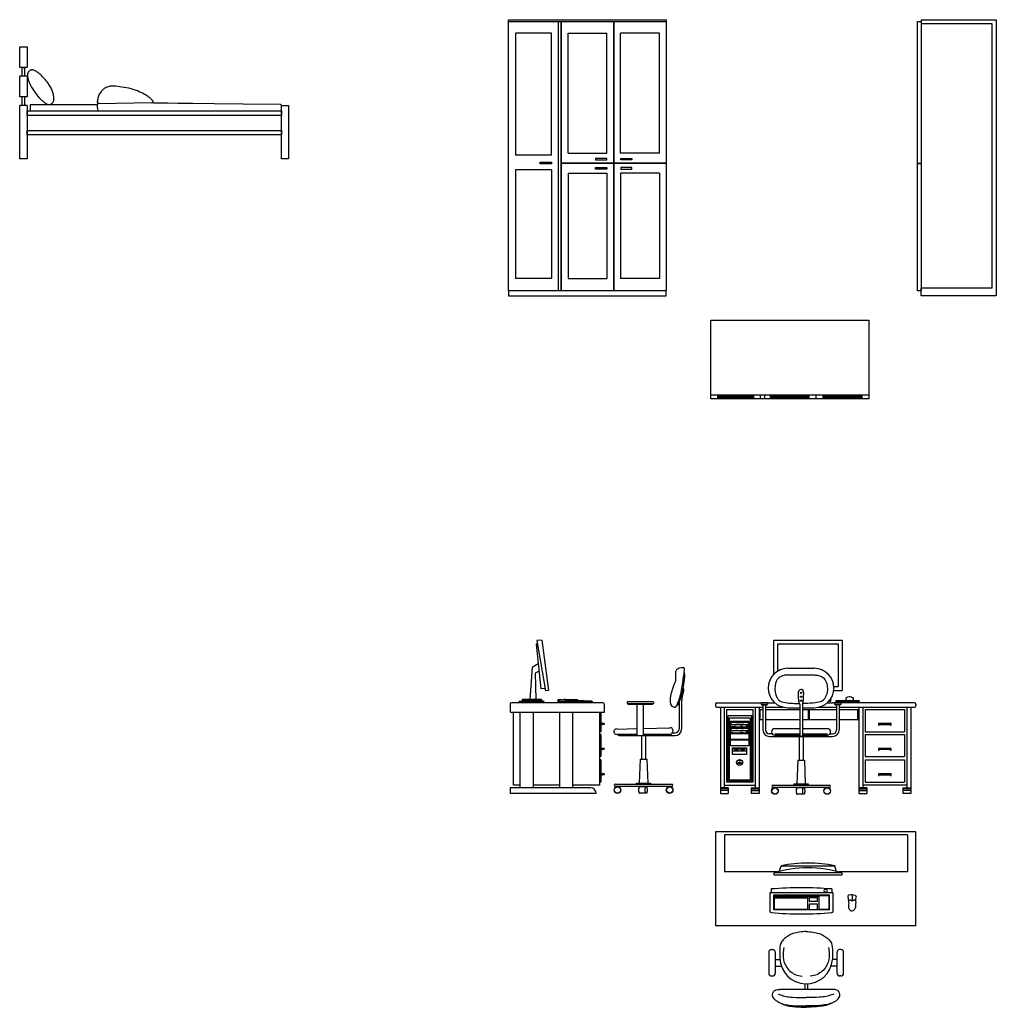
# Model space of a CAD drawing. Header units: millimetres. Extents: x 10 to 26.7, y 15.6 to 23.5.
# Drawn here: x 19.27 to 26.7, y 15.73 to 23.25 of the extents above; entities that cross this region are included whole.
import ezdxf

# ---------------------------------------------------------------- set-up
doc = ezdxf.new("R2010")
doc.units = ezdxf.units.MM
doc.layers.add('ARREDI_interni - furniture', color=252, linetype='Continuous')

msp = doc.modelspace()

# ---------------------------------------------------------------- linework, layer by layer
at = {"layer": 'ARREDI_interni - furniture'}
for p, q in [((22.9879, 23.2335), (24.1879, 23.2335)), ((23.3655, 23.2335), (23.3655, 21.1847)), ((23.3655, 23.2335), (23.3655, 21.1847)), ((23.3887, 23.2335), (23.3887, 22.1565)), ((23.3887, 21.1847), (23.3887, 23.2335)), ((23.7871, 23.2335), (23.7871, 22.1565)), ((23.7871, 23.2335), (23.7871, 21.1847)), ((23.7887, 23.2335), (23.7887, 22.1565)), ((23.7887, 21.1847), (23.7887, 23.2335)), ((23.3139, 23.1449), (23.0403, 23.1449)), ((23.0403, 23.1449), (23.0403, 22.2169)), ((23.3139, 22.2169), (23.3139, 23.1449)), ((23.4403, 22.231), (23.4403, 23.1449)), ((23.4403, 23.1449), (23.7355, 23.1449)), ((23.7355, 22.231), (23.7355, 23.1449)), ((23.8403, 22.231), (23.8403, 23.1449)), ((24.1355, 23.1449), (23.8403, 23.1449)), ((24.1355, 22.231), (24.1355, 23.1449)), ((19.3254, 22.8842), (19.2697, 22.8842)), ((19.3254, 22.8179), (19.2697, 22.8179)), ((19.3254, 22.6615), (19.2697, 22.6615)), ((19.3254, 22.5952), (19.2697, 22.5952)), ((20.2751, 22.6144), (19.8675, 22.6082)), ((23.3139, 22.2169), (23.0403, 22.2169)), ((23.4403, 22.231), (23.7355, 22.231)), ((24.1355, 22.231), (23.8403, 22.231)), ((23.3139, 22.1057), (23.0403, 22.1057)), ((23.0403, 22.1057), (23.0403, 21.2773)), ((23.3139, 22.1057), (23.3139, 21.2773)), ((23.7871, 22.1565), (23.3887, 22.1565)), ((23.7871, 22.1565), (23.3887, 22.1565)), ((23.3887, 22.1565), (24.1879, 22.1565)), ((23.3887, 22.1533), (23.3887, 21.1847)), ((23.7871, 22.1533), (23.3887, 22.1533)), ((24.1879, 22.1533), (23.3887, 22.1533)), ((23.7871, 22.1533), (23.7871, 21.1847)), ((24.1879, 22.1565), (23.7887, 22.1565)), ((24.1879, 22.1565), (23.7887, 22.1565)), ((23.7887, 22.1533), (23.7887, 21.1847)), ((24.1879, 22.1533), (23.7887, 22.1533)), ((26.098, 22.1565), (26.128, 22.1565)), ((26.098, 22.1533), (26.128, 22.1533)), ((23.4403, 22.0788), (23.7355, 22.0788)), ((23.4403, 22.0788), (23.4403, 21.2773)), ((23.7355, 22.0788), (23.7355, 21.2773)), ((24.1355, 22.0788), (23.8403, 22.0788)), ((23.8403, 22.0788), (23.8403, 21.2773)), ((24.1355, 22.0788), (24.1355, 21.2773)), ((23.3139, 21.2773), (23.0403, 21.2773)), ((23.4403, 21.2773), (23.7355, 21.2773)), ((24.1355, 21.2773), (23.8403, 21.2773)), ((24.5279, 20.3912), (25.7279, 20.3912)), ((24.5803, 20.3612), (24.5803, 20.3912)), ((24.5803, 20.37), (24.5803, 20.3818)), ((24.5803, 20.3818), (24.8539, 20.3818)), ((24.8539, 20.37), (24.5803, 20.37)), ((24.8539, 20.3612), (24.8539, 20.3912)), ((24.9055, 20.3612), (24.9055, 20.3912)), ((24.9368, 20.3612), (24.9368, 20.3912)), ((24.9803, 20.3612), (24.9803, 20.3912)), ((24.9803, 20.37), (24.9803, 20.3818)), ((24.9803, 20.3818), (25.2755, 20.3818)), ((25.2755, 20.37), (24.9803, 20.37)), ((25.2755, 20.3612), (25.2755, 20.3912)), ((25.3271, 20.3612), (25.3271, 20.3912)), ((25.3287, 20.3612), (25.3287, 20.3912)), ((25.3802, 20.3612), (25.3802, 20.3912)), ((25.3802, 20.3818), (25.6753, 20.3818)), ((25.6753, 20.37), (25.3802, 20.37)), ((25.6753, 20.3912), (25.6753, 20.3612)), ((25.6753, 20.3818), (25.6753, 20.37)), ((23.1971, 18.4955), (23.2093, 18.4989)), ((23.1971, 18.4955), (23.2345, 18.155)), ((23.2424, 18.5262), (23.203, 18.5216)), ((23.203, 18.5216), (23.2698, 18.1407)), ((23.2424, 18.5262), (23.2924, 18.142)), ((25.0055, 18.2654), (25.0055, 18.5262)), ((25.0055, 18.5262), (25.5257, 18.5262)), ((25.0355, 18.2893), (25.0355, 18.4962)), ((25.0355, 18.4962), (25.4957, 18.4962)), ((25.4957, 18.4962), (25.4957, 18.172)), ((25.5257, 18.5262), (25.5257, 18.142)), ((23.2137, 18.3444), (23.1675, 18.3161)), ((23.1675, 18.3161), (23.1501, 18.0738)), ((23.2198, 18.2893), (23.19, 18.2746)), ((23.19, 18.2746), (23.196, 18.0738)), ((25.1133, 18.3111), (25.3133, 18.3111)), ((25.1133, 18.2611), (25.3133, 18.2611)), ((23.265, 18.1581), (23.2345, 18.155)), ((23.2924, 18.142), (23.2698, 18.1407)), ((25.4621, 18.142), (25.5257, 18.142)), ((25.4629, 18.172), (25.4957, 18.172)), ((23.0001, 18.0388), (23.0001, 17.9836)), ((23.7058, 18.0488), (23.0101, 18.0488)), ((23.0548, 18.0488), (23.0248, 18.0488)), ((23.0692, 18.0588), (23.0912, 18.0638)), ((23.2594, 18.0588), (23.0692, 18.0588)), ((23.0692, 18.0488), (23.0692, 18.0588)), ((23.2594, 18.0488), (23.0692, 18.0488)), ((23.2397, 18.0738), (23.0912, 18.0738)), ((23.0912, 18.0738), (23.0912, 18.0638)), ((23.2397, 18.0638), (23.0912, 18.0638)), ((23.2397, 18.0738), (23.2397, 18.0638)), ((23.2594, 18.0588), (23.2397, 18.0638)), ((23.2594, 18.0488), (23.2594, 18.0588)), ((23.3929, 18.0701), (23.3619, 18.0737)), ((23.3619, 18.0737), (23.3619, 18.0488)), ((23.3619, 18.0593), (23.538, 18.0593)), ((23.3711, 18.0704), (23.3711, 18.062)), ((23.3711, 18.062), (23.538, 18.0593)), ((23.3867, 18.0593), (23.538, 18.0593)), ((23.4058, 18.0771), (23.4189, 18.0768)), ((23.4058, 18.0771), (23.4058, 18.0699)), ((23.4189, 18.0768), (23.4189, 18.0697)), ((23.4261, 18.0765), (23.4261, 18.0695)), ((23.4261, 18.0765), (23.513, 18.0734)), ((23.513, 18.0734), (23.513, 18.0671)), ((23.538, 18.0593), (23.538, 18.0666)), ((23.5393, 18.0593), (23.5393, 18.0664)), ((23.623, 18.0593), (23.5393, 18.0593)), ((23.623, 18.0593), (23.623, 18.0488)), ((23.7158, 18.0388), (23.7158, 17.9736)), ((23.8907, 18.053), (23.8907, 18.043)), ((23.8907, 18.043), (24.0907, 18.043)), ((23.8957, 18.058), (24.0857, 18.058)), ((23.8988, 18.039), (24.0825, 18.039)), ((23.9657, 17.7991), (23.9657, 18.039)), ((24.0157, 17.7991), (24.0157, 18.039)), ((24.0907, 18.053), (24.0907, 18.043)), ((24.2848, 18.0513), (24.2848, 17.8491)), ((24.3048, 18.039), (24.3048, 17.8491)), ((24.5617, 18.0388), (24.5617, 18.0242)), ((24.5717, 18.0488), (25.0139, 18.0488)), ((24.9103, 18.046), (24.9103, 18.036)), ((24.9153, 18.051), (24.9539, 18.051)), ((24.9589, 18.046), (24.9589, 18.036)), ((25.2033, 18.0381), (25.2033, 17.802)), ((25.2233, 18.0381), (25.2233, 17.802)), ((25.4127, 18.0488), (25.4543, 18.0488)), ((25.4245, 18.0604), (25.4396, 18.0604)), ((25.4396, 18.0704), (25.4328, 18.0704)), ((25.4397, 18.0754), (25.4396, 18.0704)), ((25.4396, 18.0604), (25.4396, 18.0704)), ((26.0761, 18.0488), (25.4543, 18.0488)), ((25.4677, 18.046), (25.4677, 18.036)), ((25.5113, 18.051), (25.4727, 18.051)), ((25.6585, 18.0634), (25.4785, 18.0634)), ((25.4785, 18.0634), (25.4785, 18.0604)), ((25.4785, 18.0604), (25.6585, 18.0604)), ((25.5163, 18.046), (25.5163, 18.036)), ((25.555, 18.0837), (25.555, 18.0669)), ((25.557, 18.0649), (25.608, 18.0649)), ((25.5612, 18.0649), (25.5612, 18.064)), ((25.5612, 18.064), (25.5672, 18.064)), ((25.5672, 18.064), (25.5672, 18.0649)), ((25.5953, 18.0649), (25.5953, 18.064)), ((25.5953, 18.064), (25.6013, 18.064)), ((25.6013, 18.064), (25.6013, 18.0649)), ((25.6102, 18.0822), (25.61, 18.0669)), ((25.6585, 18.0604), (25.6585, 18.0634)), ((26.0861, 18.0388), (26.0861, 18.0242)), ((23.7158, 17.9736), (23.0101, 17.9736)), ((23.0248, 17.4221), (23.0248, 17.9736)), ((23.0748, 17.9736), (23.0748, 17.401)), ((23.1748, 17.9736), (23.1748, 17.401)), ((23.3748, 17.9736), (23.3748, 17.401)), ((23.4748, 17.9736), (23.4748, 17.401)), ((23.6798, 17.9736), (23.6798, 17.4221)), ((23.6898, 17.9736), (23.6898, 17.8287)), ((24.5717, 18.0142), (24.5992, 18.0142)), ((24.5992, 18.0142), (24.5992, 17.3578)), ((24.5992, 18.0142), (24.9233, 18.0142)), ((24.6295, 18.0142), (24.6295, 17.401)), ((24.6467, 17.9968), (24.8467, 17.9968)), ((24.6467, 17.9968), (24.6467, 17.4457)), ((24.8467, 17.9968), (24.8467, 17.4457)), ((24.864, 18.0142), (24.864, 17.401)), ((24.8942, 18.0142), (24.8942, 17.3578)), ((24.8942, 17.9976), (24.9233, 17.9976)), ((24.9026, 17.9198), (24.9026, 17.9976)), ((24.9103, 18.036), (24.9589, 18.036)), ((24.9178, 18.032), (24.9515, 18.032)), ((24.9233, 18.032), (24.9233, 17.842)), ((24.9433, 18.032), (24.9433, 17.842)), ((24.9433, 18.0142), (25.083, 18.0142)), ((24.9433, 17.9976), (25.2033, 17.9976)), ((25.1133, 18.0111), (25.2033, 18.0111)), ((25.2233, 18.0111), (25.3133, 18.0111)), ((25.2233, 17.9976), (25.4833, 17.9976)), ((25.2698, 17.9198), (25.2698, 17.9976)), ((25.2778, 17.9198), (25.2778, 17.9976)), ((25.3437, 18.0142), (25.4833, 18.0142)), ((25.5163, 18.036), (25.4677, 18.036)), ((25.5088, 18.032), (25.4752, 18.032)), ((25.4833, 18.032), (25.4833, 17.842)), ((25.5033, 18.032), (25.5033, 17.842)), ((25.5033, 18.0142), (26.0761, 18.0142)), ((25.5033, 17.9976), (25.6534, 17.9976)), ((25.6451, 17.9198), (25.6451, 17.9976)), ((25.6534, 18.0142), (25.6534, 17.3578)), ((25.6837, 18.0142), (25.6837, 17.401)), ((25.701, 17.9968), (25.701, 17.8287)), ((25.701, 17.9968), (26.001, 17.9968)), ((26.001, 17.9968), (26.001, 17.8287)), ((26.0183, 18.0142), (26.0183, 17.401)), ((26.0183, 18.0142), (26.0183, 17.4221)), ((26.0485, 18.0142), (26.0485, 17.3578)), ((23.7148, 17.8914), (23.6898, 17.8914)), ((23.7148, 17.8914), (23.7148, 17.884)), ((24.6595, 17.9517), (24.8366, 17.9517)), ((24.6595, 17.4506), (24.6595, 17.9517)), ((24.6695, 17.9347), (24.8266, 17.9347)), ((24.6695, 17.4606), (24.6695, 17.9347)), ((24.6754, 17.9082), (24.8154, 17.9082)), ((24.6754, 17.8632), (24.6754, 17.9082)), ((24.6804, 17.8817), (24.6804, 17.9017)), ((24.6804, 17.9017), (24.8104, 17.9017)), ((24.8104, 17.9017), (24.8104, 17.8817)), ((24.8154, 17.9082), (24.8154, 17.8632)), ((24.8266, 17.9347), (24.8266, 17.4606)), ((24.8366, 17.9517), (24.8366, 17.4506)), ((24.9233, 17.9198), (24.8942, 17.9198)), ((25.2033, 17.9198), (24.9433, 17.9198)), ((25.4833, 17.9198), (25.2233, 17.9198)), ((25.6534, 17.9198), (25.5033, 17.9198)), ((25.8995, 17.8914), (25.8024, 17.8914)), ((25.8024, 17.8914), (25.8024, 17.8773)), ((25.8995, 17.8773), (25.8995, 17.8914)), ((23.6898, 17.8287), (23.6798, 17.8287)), ((23.7148, 17.884), (23.6898, 17.8773)), ((23.8148, 17.8491), (23.9657, 17.8528)), ((24.0157, 17.8541), (24.2148, 17.8591)), ((24.2348, 17.8191), (24.2548, 17.8191)), ((24.8154, 17.8632), (24.6754, 17.8632)), ((24.6754, 17.8612), (24.8154, 17.8612)), ((24.6754, 17.8162), (24.6754, 17.8612)), ((24.8154, 17.8162), (24.6754, 17.8162)), ((24.6754, 17.8142), (24.8154, 17.8142)), ((24.6754, 17.7692), (24.6754, 17.8142)), ((24.8104, 17.8817), (24.6804, 17.8817)), ((24.6804, 17.8547), (24.8104, 17.8547)), ((24.6804, 17.8347), (24.6804, 17.8547)), ((24.8104, 17.8347), (24.6804, 17.8347)), ((24.7008, 17.8715), (24.7138, 17.8715)), ((24.7008, 17.8675), (24.7008, 17.8715)), ((24.7138, 17.8675), (24.7008, 17.8675)), ((24.7138, 17.8715), (24.7138, 17.8675)), ((24.7536, 17.8718), (24.7573, 17.8718)), ((24.7536, 17.8705), (24.7536, 17.8718)), ((24.7573, 17.8705), (24.7536, 17.8705)), ((24.7536, 17.8248), (24.7573, 17.8248)), ((24.7536, 17.8235), (24.7536, 17.8248)), ((24.7573, 17.8235), (24.7536, 17.8235)), ((24.7573, 17.8718), (24.7573, 17.8705)), ((24.7573, 17.8248), (24.7573, 17.8235)), ((24.7636, 17.8718), (24.7673, 17.8718)), ((24.7636, 17.8705), (24.7636, 17.8718)), ((24.7673, 17.8705), (24.7636, 17.8705)), ((24.7636, 17.8248), (24.7673, 17.8248)), ((24.7636, 17.8235), (24.7636, 17.8248)), ((24.7673, 17.8235), (24.7636, 17.8235)), ((24.7673, 17.8718), (24.7673, 17.8705)), ((24.7673, 17.8248), (24.7673, 17.8235)), ((24.8104, 17.8547), (24.8104, 17.8347)), ((24.8154, 17.8612), (24.8154, 17.8162)), ((24.8154, 17.8142), (24.8154, 17.7692)), ((24.9933, 17.812), (24.9733, 17.812)), ((25.0133, 17.852), (25.2033, 17.852)), ((25.0133, 17.8117), (25.2033, 17.8117)), ((25.2233, 17.852), (25.4133, 17.852)), ((25.2233, 17.8117), (25.4133, 17.8117)), ((25.4333, 17.812), (25.4533, 17.812)), ((25.701, 17.8287), (26.001, 17.8287)), ((25.8024, 17.884), (25.8995, 17.884)), ((25.8024, 17.8773), (25.8074, 17.8773)), ((25.8074, 17.8773), (25.8074, 17.884)), ((25.8945, 17.8773), (25.8945, 17.884)), ((25.8945, 17.8773), (25.8995, 17.8773)), ((23.6898, 17.8074), (23.6798, 17.8074)), ((23.6898, 17.8074), (23.6898, 17.6393)), ((23.8148, 17.8091), (23.9657, 17.8091)), ((23.8302, 17.7991), (24.2012, 17.7991)), ((23.9998, 17.7991), (23.9998, 17.6186)), ((24.0157, 17.8091), (24.2148, 17.8091)), ((24.0298, 17.7991), (24.0298, 17.6186)), ((24.2012, 17.7991), (24.2548, 17.7991)), ((24.8154, 17.7692), (24.6754, 17.7692)), ((24.6754, 17.7672), (24.8154, 17.7672)), ((24.6754, 17.7222), (24.6754, 17.7672)), ((24.8154, 17.7672), (24.8154, 17.7222)), ((24.9733, 17.792), (25.4533, 17.792)), ((25.0133, 17.802), (25.2033, 17.802)), ((25.1983, 17.792), (25.1983, 17.6115)), ((25.2233, 17.802), (25.4133, 17.802)), ((25.2283, 17.792), (25.2283, 17.6115)), ((25.701, 17.8074), (25.701, 17.6393)), ((25.701, 17.8074), (26.001, 17.8074)), ((26.001, 17.8074), (26.001, 17.6393)), ((23.7148, 17.702), (23.6898, 17.702)), ((23.7148, 17.6946), (23.6898, 17.6879)), ((23.7148, 17.702), (23.7148, 17.6946)), ((24.8154, 17.7222), (24.6754, 17.7222)), ((24.6929, 17.7058), (24.7979, 17.7058)), ((24.6929, 17.6808), (24.6929, 17.7058)), ((24.6929, 17.6558), (24.6929, 17.6808)), ((24.7979, 17.6808), (24.6929, 17.6808)), ((24.7004, 17.7011), (24.7904, 17.7011)), ((24.7004, 17.6961), (24.7004, 17.7011)), ((24.7904, 17.6961), (24.7004, 17.6961)), ((24.713, 17.6896), (24.7235, 17.6896)), ((24.713, 17.6855), (24.713, 17.6896)), ((24.7235, 17.6855), (24.713, 17.6855)), ((24.7235, 17.6896), (24.7235, 17.6855)), ((24.7304, 17.7011), (24.7304, 17.7058)), ((24.7304, 17.6961), (24.7304, 17.684)), ((24.7304, 17.684), (24.7604, 17.684)), ((24.7604, 17.7011), (24.7604, 17.7058)), ((24.7604, 17.684), (24.7604, 17.6961)), ((24.7812, 17.6903), (24.7669, 17.6903)), ((24.7669, 17.6903), (24.7669, 17.684)), ((24.7669, 17.684), (24.7812, 17.684)), ((24.7812, 17.684), (24.7812, 17.6903)), ((24.7904, 17.7011), (24.7904, 17.6961)), ((24.7979, 17.7058), (24.7979, 17.6808)), ((24.7979, 17.6808), (24.7979, 17.6558)), ((25.8995, 17.702), (25.8024, 17.702)), ((25.8024, 17.702), (25.8024, 17.6879)), ((25.8024, 17.6946), (25.8995, 17.6946)), ((25.8024, 17.6879), (25.8074, 17.6879)), ((25.8074, 17.6879), (25.8074, 17.6946)), ((25.8945, 17.6879), (25.8945, 17.6946)), ((25.8945, 17.6879), (25.8995, 17.6879)), ((25.8995, 17.6879), (25.8995, 17.702)), ((23.6898, 17.6393), (23.6798, 17.6393)), ((23.6898, 17.6138), (23.6798, 17.6138)), ((23.6898, 17.6138), (23.6898, 17.4457)), ((23.9898, 17.6186), (23.9828, 17.4381)), ((23.9898, 17.6186), (24.0398, 17.6186)), ((24.0398, 17.6186), (24.0468, 17.4381)), ((24.7979, 17.6558), (24.6929, 17.6558)), ((25.1883, 17.6115), (25.1813, 17.431)), ((25.1883, 17.6115), (25.2383, 17.6115)), ((25.2383, 17.6115), (25.2453, 17.431)), ((25.701, 17.6393), (26.001, 17.6393)), ((25.701, 17.6138), (25.701, 17.4457)), ((25.701, 17.6138), (26.001, 17.6138)), ((26.001, 17.6138), (26.001, 17.4457)), ((23.6898, 17.4457), (23.6798, 17.4457)), ((23.7148, 17.5084), (23.6898, 17.5084)), ((23.7148, 17.501), (23.6898, 17.4943)), ((23.7148, 17.5084), (23.7148, 17.501)), ((23.962, 17.4381), (24.0677, 17.4381)), ((23.962, 17.4294), (23.962, 17.4381)), ((24.0677, 17.4381), (24.0677, 17.4294)), ((24.8467, 17.4457), (24.6467, 17.4457)), ((24.8366, 17.4506), (24.6595, 17.4506)), ((24.8266, 17.4606), (24.6695, 17.4606)), ((25.701, 17.4457), (26.001, 17.4457)), ((25.8995, 17.5084), (25.8024, 17.5084)), ((25.8024, 17.5084), (25.8024, 17.4943)), ((25.8024, 17.501), (25.8995, 17.501)), ((25.8024, 17.4943), (25.8074, 17.4943)), ((25.8074, 17.4943), (25.8074, 17.501)), ((25.8945, 17.4943), (25.8945, 17.501)), ((25.8945, 17.4943), (25.8995, 17.4943)), ((25.8995, 17.4943), (25.8995, 17.5084)), ((23.6125, 17.401), (23.0001, 17.401)), ((23.0001, 17.401), (23.0001, 17.3578)), ((23.0748, 17.4221), (23.0248, 17.4221)), ((23.3748, 17.4221), (23.1748, 17.4221)), ((23.6798, 17.4221), (23.4748, 17.4221)), ((23.8008, 17.4294), (24.2289, 17.4294)), ((24.2289, 17.4118), (23.8008, 17.4118)), ((24.6597, 17.401), (24.5992, 17.401)), ((24.6597, 17.3985), (24.5992, 17.3985)), ((24.6597, 17.3929), (24.5992, 17.3929)), ((24.6597, 17.3819), (24.5992, 17.3819)), ((24.6295, 17.4221), (24.864, 17.4221)), ((24.6597, 17.401), (24.6597, 17.3578)), ((24.8338, 17.401), (24.8942, 17.401)), ((24.8338, 17.401), (24.8338, 17.3578)), ((24.8338, 17.3985), (24.8942, 17.3985)), ((24.8338, 17.3929), (24.8942, 17.3929)), ((24.8338, 17.3819), (24.8942, 17.3819)), ((24.9992, 17.4224), (25.4274, 17.4224)), ((25.4274, 17.4048), (24.9992, 17.4048)), ((25.1605, 17.431), (25.2662, 17.431)), ((25.1605, 17.4224), (25.1605, 17.431)), ((25.2662, 17.431), (25.2662, 17.4224)), ((25.7139, 17.401), (25.6534, 17.401)), ((25.6534, 17.3985), (25.7139, 17.3985)), ((25.6534, 17.3929), (25.7139, 17.3929)), ((25.6534, 17.3819), (25.7139, 17.3819)), ((26.0183, 17.4221), (25.6837, 17.4221)), ((25.7139, 17.401), (25.7139, 17.3578)), ((25.988, 17.401), (26.0485, 17.401)), ((25.988, 17.401), (25.988, 17.3578)), ((26.0485, 17.3985), (25.988, 17.3985)), ((26.0485, 17.3929), (25.988, 17.3929)), ((26.0485, 17.3819), (25.988, 17.3819)), ((23.6557, 17.3578), (23.0001, 17.3578)), ((24.5992, 17.3578), (24.6597, 17.3578)), ((24.8942, 17.3578), (24.8338, 17.3578)), ((25.6534, 17.3578), (25.7139, 17.3578)), ((26.0485, 17.3578), (25.988, 17.3578)), ((24.5617, 17.0673), (24.5617, 16.3515)), ((26.0861, 17.0673), (24.5617, 17.0673)), ((26.0861, 16.3515), (26.0861, 17.0673)), ((24.6308, 17.0425), (24.6308, 16.763)), ((26.0217, 17.0425), (24.6308, 17.0425)), ((26.0217, 17.0425), (26.0217, 16.763)), ((25.0288, 16.763), (24.6308, 16.763)), ((25.0503, 16.7698), (25.0607, 16.8089)), ((25.0607, 16.8089), (25.4705, 16.8089)), ((25.4808, 16.7698), (25.4705, 16.8089)), ((26.0217, 16.763), (25.5024, 16.763)), ((25.0055, 16.7545), (25.0055, 16.7383)), ((25.5257, 16.7545), (25.0055, 16.7545)), ((25.0055, 16.7383), (25.5257, 16.7383)), ((25.5257, 16.7383), (25.5257, 16.7545)), ((24.9857, 16.6318), (24.9857, 16.6018)), ((25.4477, 16.6318), (25.4477, 16.6018)), ((24.9757, 16.6018), (24.9757, 16.4621)), ((25.4577, 16.6018), (24.9757, 16.6018)), ((25.0057, 16.4721), (25.0057, 16.5879)), ((25.0057, 16.5879), (25.4277, 16.5879)), ((25.0113, 16.5703), (25.0113, 16.583)), ((25.0113, 16.583), (25.263, 16.583)), ((25.263, 16.5703), (25.0113, 16.5703)), ((25.0113, 16.476), (25.0113, 16.563)), ((25.0113, 16.563), (25.263, 16.563)), ((25.263, 16.583), (25.263, 16.5703)), ((25.263, 16.563), (25.263, 16.476)), ((25.2738, 16.5703), (25.2738, 16.583)), ((25.2738, 16.583), (25.3388, 16.583)), ((25.3388, 16.5703), (25.2738, 16.5703)), ((25.2738, 16.563), (25.2738, 16.5396)), ((25.3388, 16.563), (25.2738, 16.563)), ((25.2738, 16.5396), (25.3388, 16.5396)), ((25.3388, 16.583), (25.3388, 16.5703)), ((25.3388, 16.5396), (25.3388, 16.563)), ((25.3513, 16.476), (25.3513, 16.583)), ((25.3513, 16.583), (25.4232, 16.583)), ((25.4232, 16.583), (25.4232, 16.476)), ((25.4277, 16.5879), (25.4277, 16.4721)), ((25.4577, 16.4621), (25.4577, 16.6018)), ((25.6008, 16.586), (25.6008, 16.5412)), ((25.4277, 16.4721), (25.0057, 16.4721)), ((25.263, 16.476), (25.0113, 16.476)), ((25.2738, 16.516), (25.2738, 16.476)), ((25.3388, 16.516), (25.2738, 16.516)), ((25.2738, 16.476), (25.3388, 16.476)), ((25.3388, 16.476), (25.3388, 16.516)), ((25.4232, 16.476), (25.3513, 16.476)), ((26.0861, 16.3515), (24.5617, 16.3515)), ((24.987, 16.1699), (24.997, 16.1699)), ((25.5167, 16.1699), (25.5067, 16.1699)), ((24.967, 16.1499), (24.967, 15.9899)), ((25.017, 16.1499), (25.017, 15.9899)), ((25.017, 16.0949), (25.0524, 16.0949)), ((25.4867, 16.0949), (25.4513, 16.0949)), ((25.4867, 15.9899), (25.4867, 16.1499)), ((25.5367, 15.9899), (25.5367, 16.1499)), ((25.017, 16.0449), (25.0627, 16.0449)), ((25.4867, 16.0449), (25.4409, 16.0449)), ((24.987, 15.9699), (24.997, 15.9699)), ((25.5167, 15.9699), (25.5067, 15.9699)), ((25.4518, 15.8676), (25.0518, 15.8676)), ((25.2418, 15.9103), (25.2418, 15.8676)), ((25.2618, 15.9103), (25.2618, 15.8676))]:
    msp.add_line(p, q, dxfattribs=at)
at = {"layer": 'ARREDI_interni - furniture', "linetype": 'Continuous'}
for p, q in [((23.9773, 17.3889), (23.9771, 17.3846)), ((23.9771, 17.3846), (23.9773, 17.3802)), ((23.9776, 17.3931), (23.9773, 17.3889)), ((23.9773, 17.3802), (23.9776, 17.376)), ((23.9782, 17.3971), (23.9776, 17.3931)), ((23.9776, 17.376), (23.9782, 17.3721)), ((23.9789, 17.4006), (23.9782, 17.3971)), ((23.9782, 17.3721), (23.9789, 17.3685)), ((23.9799, 17.4037), (23.9789, 17.4006)), ((23.9789, 17.3685), (23.9799, 17.3654)), ((23.9796, 17.3846), (23.9798, 17.3889)), ((23.9798, 17.3802), (23.9796, 17.3846)), ((23.9798, 17.3889), (23.9801, 17.3931)), ((23.9801, 17.376), (23.9798, 17.3802)), ((23.981, 17.4062), (23.9799, 17.4037)), ((23.9799, 17.3654), (23.981, 17.3629)), ((23.9801, 17.3931), (23.9807, 17.3971)), ((23.9807, 17.3721), (23.9801, 17.376)), ((23.9807, 17.3971), (23.9814, 17.4006)), ((23.9814, 17.3685), (23.9807, 17.3721)), ((23.9822, 17.4081), (23.981, 17.4062)), ((23.981, 17.3629), (23.9822, 17.3611)), ((23.9814, 17.4006), (23.9824, 17.4037)), ((23.9824, 17.3654), (23.9814, 17.3685)), ((23.9835, 17.4092), (23.9822, 17.4081)), ((23.9822, 17.3611), (23.9835, 17.3599)), ((23.9824, 17.4037), (23.9835, 17.4062)), ((23.9835, 17.3629), (23.9824, 17.3654)), ((23.9849, 17.4096), (23.9835, 17.4092)), ((23.9835, 17.4062), (23.9847, 17.4081)), ((23.9847, 17.3611), (23.9835, 17.3629)), ((23.9847, 17.4081), (23.986, 17.4092)), ((23.986, 17.3599), (23.9847, 17.3611)), ((23.9861, 17.4092), (23.9849, 17.4096)), ((23.9874, 17.4096), (23.9849, 17.4096)), ((23.986, 17.4092), (23.9874, 17.4096)), ((24.0349, 17.4096), (23.9874, 17.4096)), ((24.0272, 17.3846), (24.0273, 17.3889)), ((24.0273, 17.3802), (24.0272, 17.3846)), ((24.0273, 17.3889), (24.0277, 17.3931)), ((24.0277, 17.376), (24.0273, 17.3802)), ((24.0277, 17.3931), (24.0282, 17.3971)), ((24.0282, 17.3721), (24.0277, 17.376)), ((24.0282, 17.3971), (24.029, 17.4006)), ((24.029, 17.3685), (24.0282, 17.3721)), ((24.029, 17.4006), (24.0299, 17.4037)), ((24.0299, 17.3654), (24.029, 17.3685)), ((24.0299, 17.4037), (24.0311, 17.4062)), ((24.0311, 17.3629), (24.0299, 17.3654)), ((24.0311, 17.4062), (24.0323, 17.4081)), ((24.0323, 17.3611), (24.0311, 17.3629)), ((24.0323, 17.4081), (24.0336, 17.4092)), ((24.0336, 17.3599), (24.0323, 17.3611)), ((24.0336, 17.4092), (24.0349, 17.4096)), ((24.0349, 17.4096), (24.0363, 17.4092)), ((24.0363, 17.4092), (24.0376, 17.4081)), ((24.0376, 17.3611), (24.0363, 17.3599)), ((24.0376, 17.4081), (24.0388, 17.4062)), ((24.0388, 17.3629), (24.0376, 17.3611)), ((24.0388, 17.4062), (24.0399, 17.4037)), ((24.0399, 17.3654), (24.0388, 17.3629)), ((24.0399, 17.4037), (24.0408, 17.4006)), ((24.0408, 17.3685), (24.0399, 17.3654)), ((24.0408, 17.4006), (24.0416, 17.3971)), ((24.0416, 17.3721), (24.0408, 17.3685)), ((24.0416, 17.3971), (24.0422, 17.3931)), ((24.0422, 17.376), (24.0416, 17.3721)), ((24.0422, 17.3931), (24.0425, 17.3889)), ((24.0425, 17.3802), (24.0422, 17.376)), ((24.0425, 17.3889), (24.0426, 17.3846)), ((24.0426, 17.3846), (24.0425, 17.3802)), ((25.1757, 17.3819), (25.1756, 17.3775)), ((25.1756, 17.3775), (25.1757, 17.3732)), ((25.1761, 17.3861), (25.1757, 17.3819)), ((25.1757, 17.3732), (25.1761, 17.369)), ((25.1767, 17.39), (25.1761, 17.3861)), ((25.1761, 17.369), (25.1767, 17.365)), ((25.1774, 17.3936), (25.1767, 17.39)), ((25.1767, 17.365), (25.1774, 17.3614)), ((25.1784, 17.3967), (25.1774, 17.3936)), ((25.1774, 17.3614), (25.1784, 17.3584)), ((25.1781, 17.3775), (25.1782, 17.3819)), ((25.1782, 17.3732), (25.1781, 17.3775)), ((25.1782, 17.3819), (25.1786, 17.3861)), ((25.1786, 17.369), (25.1782, 17.3732)), ((25.1795, 17.3992), (25.1784, 17.3967)), ((25.1786, 17.3861), (25.1792, 17.39)), ((25.1792, 17.365), (25.1786, 17.369)), ((25.1792, 17.39), (25.1799, 17.3936)), ((25.1799, 17.3614), (25.1792, 17.365)), ((25.1807, 17.401), (25.1795, 17.3992)), ((25.1799, 17.3936), (25.1809, 17.3967)), ((25.1809, 17.3584), (25.1799, 17.3614)), ((25.182, 17.4021), (25.1807, 17.401)), ((25.1809, 17.3967), (25.182, 17.3992)), ((25.1833, 17.4025), (25.182, 17.4021)), ((25.182, 17.3992), (25.1832, 17.401)), ((25.1832, 17.401), (25.1845, 17.4021)), ((25.1846, 17.4022), (25.1833, 17.4025)), ((25.1858, 17.4025), (25.1833, 17.4025)), ((25.1845, 17.4021), (25.1858, 17.4025)), ((25.2334, 17.4025), (25.1858, 17.4025)), ((25.2257, 17.3775), (25.2258, 17.3819)), ((25.2258, 17.3732), (25.2257, 17.3775)), ((25.2258, 17.3819), (25.2261, 17.3861)), ((25.2261, 17.369), (25.2258, 17.3732)), ((25.2261, 17.3861), (25.2267, 17.39)), ((25.2267, 17.365), (25.2261, 17.369)), ((25.2267, 17.39), (25.2275, 17.3936)), ((25.2275, 17.3614), (25.2267, 17.365)), ((25.2275, 17.3936), (25.2284, 17.3967)), ((25.2284, 17.3584), (25.2275, 17.3614)), ((25.2284, 17.3967), (25.2295, 17.3992)), ((25.2295, 17.3992), (25.2308, 17.401)), ((25.2308, 17.401), (25.2321, 17.4021)), ((25.2321, 17.4021), (25.2334, 17.4025)), ((25.2334, 17.4025), (25.2347, 17.4021)), ((25.2347, 17.4021), (25.236, 17.401)), ((25.236, 17.401), (25.2373, 17.3992)), ((25.2373, 17.3992), (25.2384, 17.3967)), ((25.2384, 17.3967), (25.2393, 17.3936)), ((25.2393, 17.3614), (25.2384, 17.3584)), ((25.2393, 17.3936), (25.2401, 17.39)), ((25.2401, 17.365), (25.2393, 17.3614)), ((25.2401, 17.39), (25.2407, 17.3861)), ((25.2407, 17.369), (25.2401, 17.365)), ((25.2407, 17.3861), (25.241, 17.3819)), ((25.241, 17.3732), (25.2407, 17.369)), ((25.241, 17.3819), (25.2411, 17.3775)), ((25.2411, 17.3775), (25.241, 17.3732)), ((23.9835, 17.3599), (23.9849, 17.3596)), ((23.9849, 17.3596), (23.9861, 17.3599)), ((23.9874, 17.3596), (23.9849, 17.3596)), ((23.9874, 17.3596), (23.986, 17.3599)), ((24.0349, 17.3596), (23.9874, 17.3596)), ((24.0349, 17.3596), (24.0336, 17.3599)), ((24.0363, 17.3599), (24.0349, 17.3596)), ((25.1784, 17.3584), (25.1795, 17.3559)), ((25.1795, 17.3559), (25.1807, 17.354)), ((25.1807, 17.354), (25.182, 17.3529)), ((25.182, 17.3559), (25.1809, 17.3584)), ((25.1832, 17.354), (25.182, 17.3559)), ((25.182, 17.3529), (25.1833, 17.3525)), ((25.1845, 17.3529), (25.1832, 17.354)), ((25.1833, 17.3525), (25.1846, 17.3529)), ((25.1858, 17.3525), (25.1833, 17.3525)), ((25.1858, 17.3525), (25.1845, 17.3529)), ((25.2334, 17.3525), (25.1858, 17.3525)), ((25.2295, 17.3559), (25.2284, 17.3584)), ((25.2308, 17.354), (25.2295, 17.3559)), ((25.2321, 17.3529), (25.2308, 17.354)), ((25.2334, 17.3525), (25.2321, 17.3529)), ((25.2347, 17.3529), (25.2334, 17.3525)), ((25.236, 17.354), (25.2347, 17.3529)), ((25.2373, 17.3559), (25.236, 17.354)), ((25.2384, 17.3584), (25.2373, 17.3559))]:
    msp.add_line(p, q, dxfattribs=at)
at = {"layer": 'ARREDI_interni - furniture'}
for points in [[(22.9879, 21.1847), (22.9879, 21.1469), (24.1879, 21.1469), (24.1879, 21.1847), (22.9879, 21.1847), (22.9879, 23.2469), (24.1879, 23.2469), (24.1879, 21.1847)], [(26.128, 23.2469), (26.128, 21.1847), (26.098, 21.1847), (26.098, 23.2335), (26.128, 23.2335)], [(26.128, 23.2469), (26.698, 23.2469), (26.698, 21.1469), (26.128, 21.1469), (26.128, 21.2069), (26.668, 21.2069), (26.668, 23.2169), (26.128, 23.2169)], [(19.2697, 22.8842), (19.2697, 23.0406), (19.3254, 23.0406), (19.3254, 22.8842)], [(19.2883, 22.8179), (19.2883, 22.8842), (19.3069, 22.8842), (19.3069, 22.8179)], [(19.2697, 22.6615), (19.2697, 22.8179)], [(19.3254, 22.8179), (19.3254, 22.6615)], [(21.2532, 22.6032), (20.9684, 22.6054), (20.7494, 22.6072), (20.5873, 22.6087), (20.4728, 22.6099), (20.3971, 22.6109), (20.3508, 22.6116), (20.3251, 22.6122), (20.3108, 22.6127), (20.3004, 22.613), (20.292, 22.6133), (20.2856, 22.6135), (20.281, 22.6137), (20.2778, 22.6139), (20.2759, 22.6141), (20.2751, 22.6144), (20.2751, 22.6147), (20.2758, 22.6151), (20.2769, 22.6156), (20.2784, 22.6162), (20.28, 22.617), (20.2815, 22.6179), (20.2829, 22.6191), (20.2839, 22.6205), (20.2844, 22.6222), (20.2842, 22.6242), (20.2834, 22.6264), (20.282, 22.6288), (20.2802, 22.6314), (20.2781, 22.6341), (20.2756, 22.6369), (20.273, 22.6398), (20.2702, 22.6427), (20.2674, 22.6456), (20.2644, 22.6486), (20.261, 22.6517), (20.2572, 22.6549), (20.2527, 22.6584), (20.2474, 22.6622), (20.2411, 22.6664), (20.2337, 22.6711), (20.225, 22.6762), (20.2151, 22.6818), (20.2041, 22.6876), (20.1919, 22.6935), (20.1787, 22.6995), (20.1644, 22.7053), (20.1493, 22.7109), (20.1332, 22.7162), (20.1164, 22.7209), (20.0991, 22.7252), (20.0815, 22.729), (20.064, 22.7323), (20.0469, 22.7351), (20.0305, 22.7374), (20.015, 22.7392), (20.0008, 22.7405), (19.9881, 22.7413), (19.9767, 22.7416), (19.9666, 22.7414), (19.9574, 22.7406), (19.949, 22.7392), (19.9413, 22.7372), (19.9339, 22.7345), (19.9268, 22.7313), (19.9197, 22.7273), (19.9128, 22.7228), (19.9061, 22.7177), (19.8996, 22.7121), (19.8936, 22.7062), (19.8879, 22.6999), (19.8828, 22.6934), (19.8784, 22.6867), (19.8746, 22.6798), (19.8714, 22.6729), (19.8688, 22.6659), (19.8666, 22.659), (19.8648, 22.6521), (19.8632, 22.6453), (19.8619, 22.6386), (19.8607, 22.6321), (19.8596, 22.6258), (19.8589, 22.6211)], [(19.3069, 22.6615), (19.3069, 22.5952), (19.2883, 22.5952), (19.2883, 22.6615)], [(19.3254, 22.5952), (19.3254, 22.1897), (19.2697, 22.1897), (19.2697, 22.5952)], [(19.8583, 22.6005), (19.3493, 22.6005), (19.3485, 22.5528)], [(19.8577, 22.6035), (19.8579, 22.5944), (19.8588, 22.5829), (19.8604, 22.5692), (19.8629, 22.5528)], [(24.5279, 20.9612), (25.7279, 20.9612), (25.7279, 20.3612), (24.5279, 20.3612), (24.5279, 20.9612)]]:
    msp.add_lwpolyline(points, dxfattribs=at)
for points in [[(19.5281, 22.6326), (19.529, 22.639), (19.5293, 22.646), (19.5291, 22.6536), (19.5284, 22.6615), (19.5273, 22.6696), (19.5258, 22.6779), (19.5239, 22.6861), (19.5217, 22.6942), (19.5193, 22.702), (19.5165, 22.7096), (19.5134, 22.7171), (19.5099, 22.7245), (19.5061, 22.7319), (19.5017, 22.7395), (19.4969, 22.7472), (19.4916, 22.7552), (19.4858, 22.7634), (19.4795, 22.7719), (19.4728, 22.7805), (19.4658, 22.789), (19.4586, 22.7975), (19.4513, 22.8056), (19.4439, 22.8134), (19.4366, 22.8208), (19.4294, 22.8275), (19.4223, 22.8337), (19.4155, 22.8392), (19.4089, 22.8443), (19.4025, 22.8487), (19.3965, 22.8526), (19.3909, 22.856), (19.3856, 22.8588), (19.3808, 22.8611), (19.3763, 22.8629), (19.3722, 22.8643), (19.3684, 22.8651), (19.3649, 22.8656), (19.3615, 22.8656), (19.3584, 22.8653), (19.3553, 22.8645), (19.3524, 22.8634), (19.3496, 22.8621), (19.3469, 22.8604), (19.3443, 22.8585), (19.3419, 22.8565), (19.3396, 22.8543), (19.3376, 22.852), (19.3357, 22.8497), (19.3341, 22.8474), (19.3327, 22.845), (19.3315, 22.8425), (19.3306, 22.8398), (19.3298, 22.8369), (19.3293, 22.8337), (19.329, 22.8302), (19.3289, 22.8263), (19.329, 22.822), (19.3293, 22.8172), (19.3298, 22.8121), (19.3306, 22.8067), (19.3316, 22.8012), (19.3328, 22.7954), (19.3343, 22.7896), (19.3361, 22.7837), (19.338, 22.7778), (19.3403, 22.7719), (19.3428, 22.7659), (19.3457, 22.7599), (19.3488, 22.7536), (19.3522, 22.7472), (19.356, 22.7406), (19.3601, 22.7337), (19.3645, 22.7266), (19.3692, 22.7192), (19.3741, 22.7116), (19.3792, 22.7041), (19.3844, 22.6965), (19.3897, 22.6891), (19.395, 22.6819), (19.4003, 22.675), (19.4054, 22.6684), (19.4105, 22.6622), (19.4155, 22.6563), (19.4205, 22.6508), (19.4254, 22.6455), (19.4303, 22.6405), (19.4352, 22.6358), (19.4401, 22.6313), (19.445, 22.627), (19.4499, 22.6229), (19.4548, 22.6192), (19.4596, 22.6157), (19.4643, 22.6125), (19.4689, 22.6097), (19.4733, 22.6073), (19.4775, 22.6053), (19.4814, 22.6037), (19.4852, 22.6026), (19.4889, 22.6019), (19.4924, 22.6016), (19.4958, 22.6018), (19.4992, 22.6023), (19.5026, 22.6032), (19.506, 22.6045), (19.5094, 22.6062), (19.5129, 22.6083), (19.5162, 22.6109), (19.5193, 22.614), (19.5221, 22.6177), (19.5245, 22.622), (19.5266, 22.6269)], [(21.2611, 22.5184), (19.3254, 22.5184), (19.3254, 22.5528), (21.2611, 22.5528)], [(21.3141, 22.1897), (21.2612, 22.1897), (21.2612, 22.5952), (21.3141, 22.5952)], [(21.2611, 22.37), (19.3254, 22.37), (19.3254, 22.4044), (21.2611, 22.4044)], [(23.7348, 22.1913), (23.6502, 22.1913), (23.6502, 22.18), (23.7348, 22.18)], [(23.841, 22.1913), (23.9256, 22.1913), (23.9256, 22.18), (23.841, 22.18)], [(23.2296, 22.1619), (23.3141, 22.1619), (23.3141, 22.1506), (23.2296, 22.1506)], [(23.7348, 22.1104), (23.6502, 22.1104), (23.6502, 22.1217), (23.7348, 22.1217)], [(23.841, 22.1104), (23.9256, 22.1104), (23.9256, 22.1217), (23.841, 22.1217)]]:
    msp.add_lwpolyline(points, close=True, dxfattribs=at)
for centre, radius in [((25.2133, 18.1249), 0.00466), ((25.2133, 18.1249), 0.00366), ((25.2133, 18.0949), 0.00466), ((25.2133, 18.0649), 0.00466), ((25.2133, 18.0949), 0.00366), ((25.2133, 18.0649), 0.00366), ((24.6892, 17.8695), 0.00232), ((24.6892, 17.8225), 0.00232), ((24.8024, 17.8715), 0.00551), ((24.8024, 17.8245), 0.00551), ((23.8163, 17.3848), 0.0253), ((23.8163, 17.3848), 0.0243), ((24.2134, 17.3848), 0.0253), ((24.2134, 17.3848), 0.0243), ((25.0148, 17.3777), 0.0253), ((25.0148, 17.3777), 0.0243), ((25.4119, 17.3777), 0.0253), ((25.4119, 17.3777), 0.0243), ((25.3999, 16.6185), 0.0122)]:
    msp.add_circle(centre, radius, dxfattribs=at)
for centre, radius, start, end in [((19.8719, 22.5868), 0.0219, 101.52671, 130.28105), ((19.8892, 22.632), 0.0322, 199.82719, 227.60619), ((21.2517, 22.5937), 0.00955, 9.1083, 81.46754), ((25.1133, 18.1611), 0.15, 90, 270), ((25.3133, 18.1611), 0.15, 270, 90), ((23.0101, 18.0388), 0.01, 90, 180), ((23.7058, 18.0388), 0.01, 0, 90), ((23.8957, 18.053), 0.005, 90, 180), ((23.8985, 18.043), 0.004, 179.80188, 274.76615), ((24.0829, 18.043), 0.004, 265.23385, 0.19812), ((24.0857, 18.053), 0.005, 0, 90), ((24.5717, 18.0388), 0.01, 90, 180), ((24.9153, 18.046), 0.005, 90, 180), ((24.9539, 18.046), 0.005, 0, 90), ((25.4727, 18.046), 0.005, 90, 180), ((25.5113, 18.046), 0.005, 0, 90), ((25.557, 18.0669), 0.002, 180, 270), ((25.608, 18.0669), 0.002, 270, 359.32512), ((26.0761, 18.0388), 0.01, 360, 90), ((23.0101, 17.9836), 0.01, 180, 270), ((24.5717, 18.0242), 0.01, 180, 270), ((24.9181, 18.036), 0.004, 179.80188, 274.76615), ((24.9511, 18.036), 0.004, 265.23385, 0.19812), ((25.4755, 18.036), 0.004, 179.80188, 274.76615), ((25.5085, 18.036), 0.004, 265.23385, 0.19812), ((26.0761, 18.0242), 0.01, 270, 0), ((24.7454, 18.0902), 0.2046, 261.85083, 278.14917), ((23.8098, 17.8291), 0.0206, 75.96376, 284.03624), ((24.2148, 17.8341), 0.025, 270, 90), ((24.2548, 17.8491), 0.05, 270, 0), ((24.2548, 17.8491), 0.03, 270, 0), ((24.7454, 18.0432), 0.2046, 261.85083, 278.14917), ((24.9733, 17.842), 0.05, 180, 270), ((24.9733, 17.842), 0.03, 180, 270), ((25.0133, 17.827), 0.025, 90, 270), ((25.4133, 17.827), 0.025, 270, 90), ((25.4533, 17.842), 0.05, 270, 0), ((25.4533, 17.842), 0.03, 270, 0), ((23.8302, 17.8091), 0.01, 180, 270), ((24.2012, 17.8091), 0.01, 270, 360), ((25.2133, 17.802), 0.01, 180, 0), ((23.6125, 17.3578), 0.0432, 0, 90), ((23.8008, 17.4206), 0.00879, 90, 270), ((24.2289, 17.4206), 0.00879, 270, 90), ((24.9992, 17.4136), 0.00879, 90, 270), ((25.4274, 17.4136), 0.00879, 270, 90), ((25.2656, 15.875), 0.9171, 73.526, 106.474), ((25.2656, 15.7799), 1.0492, 78.7382, 101.2618), ((25.2167, 13.6271), 3.0136, 85.60385, 94.39615), ((24.9857, 16.4621), 0.01, 180, 270), ((25.4477, 16.4621), 0.01, 270, 0), ((25.2167, 19.1693), 2.7271, 265.14083, 274.85917), ((24.987, 16.1499), 0.02, 90, 180), ((24.997, 16.1499), 0.02, 360, 90), ((25.5067, 16.1499), 0.02, 90, 180), ((25.5167, 16.1499), 0.02, 0, 90), ((25.2518, 16.11), 0.2, 181.39865, 355.66184), ((24.987, 15.9899), 0.02, 180, 270), ((24.997, 15.9899), 0.02, 270, 360), ((25.5067, 15.9899), 0.02, 180, 270), ((25.5167, 15.9899), 0.02, 270, 0)]:
    msp.add_arc(centre, radius, start, end, dxfattribs=at)
msp.add_ellipse((24.7454, 17.5947), major_axis=(0.0231, 0), ratio=0.927815, start_param=-1.570796, end_param=4.712389, dxfattribs=at)
for centre, major_axis, ratio in [((24.7454, 17.5902), (-0.0143, 0), 0.365007), ((24.7454, 17.6086), (-0.00471, 0), 0.763197)]:
    msp.add_ellipse(centre, major_axis=major_axis, ratio=ratio, dxfattribs=at)
for points, start_tangent, end_tangent in [([(24.3113, 18.3144), (24.3255, 18.3093), (24.3257, 18.3036), (24.3249, 18.2919), (24.3131, 18.2024), (24.2906, 18.0868), (24.2657, 18.0261), (24.2625, 18.0197), (24.2597, 18.0161), (24.2488, 18.0153), (24.2439, 18.1767), (24.2586, 18.227), (24.2669, 18.3003), (24.29, 18.3129), (24.3113, 18.3144)], (0.999964, -0.008543), (0.999964, -0.008543)), ([(25.6028, 16.586), (25.621, 16.5827), (25.6285, 16.5793), (25.6331, 16.5762), (25.631, 16.5596), (25.631, 16.5414), (25.631, 16.5171), (25.6307, 16.5026), (25.6274, 16.4884), (25.6148, 16.4714), (25.6014, 16.4647), (25.5864, 16.4714), (25.575, 16.4882), (25.573, 16.504), (25.5757, 16.5204), (25.5735, 16.5441), (25.5701, 16.572), (25.5703, 16.5818), (25.5796, 16.5857), (25.6028, 16.586)], (0.999813, 0.019345), (0.999813, 0.019345))]:
    msp.add_spline(points, degree=3, dxfattribs=dict(at, start_tangent=start_tangent, end_tangent=end_tangent))
for points, knots in [([(24.3238, 18.2782), (24.3322, 18.259), (24.3176, 18.1906), (24.3089, 18.1039), (24.2729, 18.0217), (24.2668, 18.0283)], [0.6867188, 0.6867188, 0.6867188, 0.6867188, 0.7706784, 0.8883881, 0.9493982, 0.9493982, 0.9493982, 0.9493982]), ([(25.1133, 18.2611), (25.1028, 18.2598), (25.0783, 18.2566), (25.031, 18.2392), (25.0079, 18.1686), (25.016, 18.1065), (25.0483, 18.0594), (25.1129, 18.0455), (25.1659, 18.0431), (25.2014, 18.042)], [0, 0, 0, 0, 0.0320572, 0.0746376, 0.1421308, 0.2325539, 0.2556385, 0.3082585, 0.4169022, 0.4169022, 0.4169022, 0.4169022]), ([(25.3133, 18.2611), (25.3238, 18.2598), (25.3484, 18.2566), (25.3956, 18.2392), (25.4187, 18.1686), (25.4107, 18.1065), (25.3784, 18.0594), (25.3137, 18.0455), (25.2607, 18.0431), (25.2252, 18.042)], [0, 0, 0, 0, 0.0320572, 0.0746376, 0.1421308, 0.2325539, 0.2556385, 0.3082585, 0.4169022, 0.4169022, 0.4169022, 0.4169022]), ([(25.2033, 18.0381), (25.2021, 18.0399), (25.1997, 18.0473), (25.1965, 18.0613), (25.1945, 18.083), (25.1939, 18.109), (25.1916, 18.1328), (25.2027, 18.1495), (25.2108, 18.1508), (25.2133, 18.1512)], [0.011176, 0.011176, 0.011176, 0.011176, 0.0179523, 0.0314291, 0.0566529, 0.0817582, 0.1101651, 0.1269883, 0.1343962, 0.1343962, 0.1343962, 0.1343962]), ([(25.2233, 18.0381), (25.2246, 18.0399), (25.227, 18.0473), (25.2302, 18.0613), (25.2322, 18.083), (25.2327, 18.109), (25.2351, 18.1328), (25.2239, 18.1495), (25.2158, 18.1508), (25.2133, 18.1512)], [0.011176, 0.011176, 0.011176, 0.011176, 0.0179523, 0.0314291, 0.0566529, 0.0817582, 0.1101651, 0.1269883, 0.1343962, 0.1343962, 0.1343962, 0.1343962]), ([(25.555, 18.0837), (25.5559, 18.0859), (25.5595, 18.0914), (25.5809, 18.0992), (25.6043, 18.0914), (25.6065, 18.0874), (25.6087, 18.0855), (25.6102, 18.0822)], [0.00479485, 0.00479485, 0.00479485, 0.00479485, 0.01697556, 0.03592053, 0.06219801, 0.07120648, 0.07208096, 0.07208096, 0.07208096, 0.07208096]), ([(25.555, 18.0712), (25.5566, 18.0685), (25.5591, 18.0674), (25.5716, 18.0659), (25.582, 18.0664), (25.5941, 18.0663), (25.6033, 18.0664), (25.6087, 18.0683), (25.6101, 18.0711)], [0, 0, 0, 0, 0.00787778, 0.01377099, 0.03048877, 0.03879247, 0.05047808, 0.05677237, 0.05677237, 0.05677237, 0.05677237]), ([(25.6305, 16.5467), (25.6268, 16.5468), (25.6221, 16.5469), (25.6158, 16.5461), (25.6113, 16.5445), (25.6063, 16.5428), (25.6, 16.5402), (25.5943, 16.5435), (25.5882, 16.5458), (25.5812, 16.5467), (25.576, 16.5469), (25.5731, 16.5469)], [0.00138497, 0.00138497, 0.00138497, 0.00138497, 0.01248111, 0.01559474, 0.02029642, 0.02655099, 0.03192591, 0.03964304, 0.04456754, 0.05180677, 0.06040187, 0.06040187, 0.06040187, 0.06040187])]:
    msp.add_open_spline(points, degree=3, knots=knots, dxfattribs=at)
for points in [[(24.3048, 18.039), (24.3079, 18.0705), (24.3167, 18.1207), (24.322, 18.1462), (24.3213, 18.1512), (24.3198, 18.1538), (24.3176, 18.1572), (24.3131, 18.1583)], [(23.3711, 18.0704), (23.435, 18.0693), (23.4983, 18.0674), (23.538, 18.0666)], [(23.5393, 18.0664), (23.553, 18.0658), (23.5968, 18.0629), (23.6139, 18.0625), (23.6203, 18.0621), (23.623, 18.0608), (23.623, 18.0593)], [(25.2518, 16.3075), (25.1504, 16.292), (25.0879, 16.2547), (25.0662, 16.2313), (25.0514, 16.1731), (25.0524, 16.0949)], [(25.2518, 16.3075), (25.3533, 16.292), (25.4158, 16.2547), (25.4375, 16.2313), (25.4523, 16.1731), (25.4513, 16.0949)], [(25.0817, 16.1862), (25.0771, 16.1404), (25.0827, 16.0801), (25.0992, 16.0431), (25.1672, 15.9813), (25.2208, 15.9683)], [(25.422, 16.1862), (25.4265, 16.1404), (25.421, 16.0801), (25.4045, 16.0431), (25.3365, 15.9813), (25.2829, 15.9683)], [(25.0354, 15.7727), (25.0135, 15.79), (24.9961, 15.8176), (24.9979, 15.8385), (25.0129, 15.8601), (25.0331, 15.866), (25.0518, 15.8676)], [(25.4683, 15.7727), (25.4902, 15.79), (25.5076, 15.8176), (25.5058, 15.8385), (25.4908, 15.8601), (25.4706, 15.866), (25.4518, 15.8676)], [(25.0402, 15.8321), (25.0583, 15.8258), (25.0984, 15.814), (25.1492, 15.8078), (25.2518, 15.8051)], [(25.4634, 15.8321), (25.4454, 15.8258), (25.4053, 15.814), (25.3545, 15.8078), (25.2518, 15.8051)], [(25.0354, 15.7727), (25.08, 15.7518), (25.1736, 15.7353), (25.2518, 15.7315)], [(25.0354, 15.7727), (25.0583, 15.7627), (25.0984, 15.751), (25.1492, 15.7447), (25.2518, 15.742)], [(25.4683, 15.7727), (25.4237, 15.7518), (25.3301, 15.7353), (25.2518, 15.7315)], [(25.4683, 15.7727), (25.4454, 15.7627), (25.4053, 15.751), (25.3545, 15.7447), (25.2518, 15.742)]]:
    msp.add_spline(points, degree=3, dxfattribs=at)

doc.saveas('drawing.dxf')
